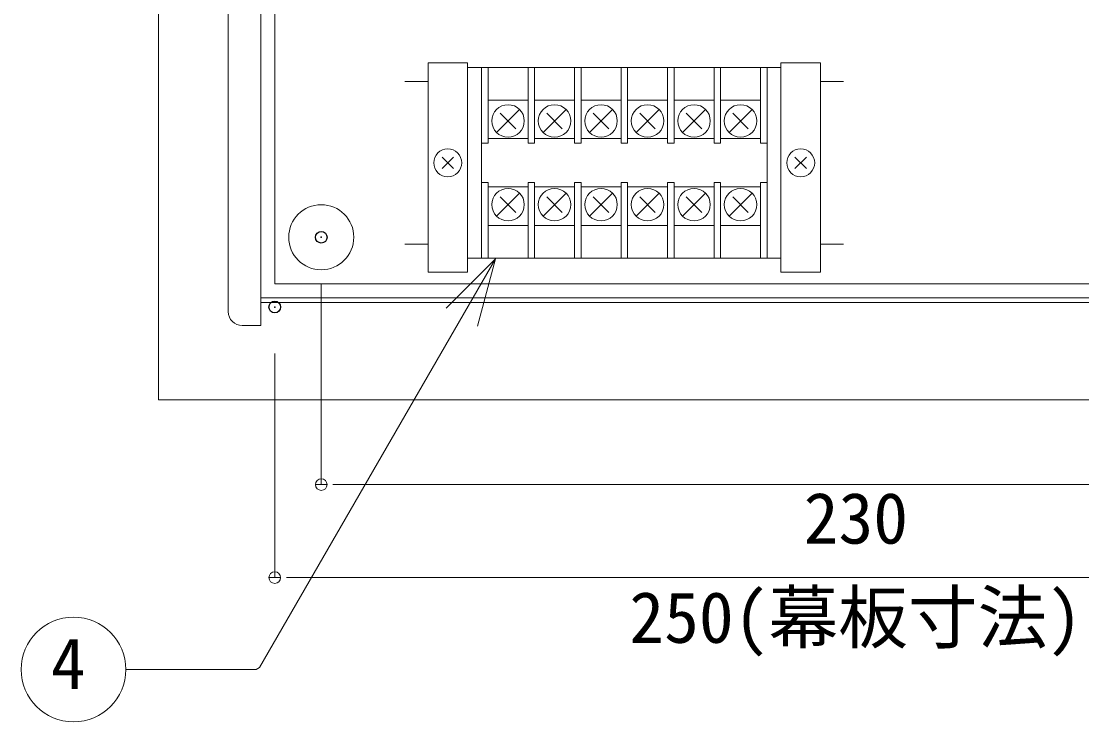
# Model space of a CAD drawing. Units: millimetres, scale not verified. Extents: x -28785 to 23890, y -3354 to 5557.
# Drawn here: x -21769 to -21312.9, y -362.1 to -60.7 of the extents above; entities that cross this region are included whole.
import ezdxf
from ezdxf.enums import TextEntityAlignment as Align

# ---------------------------------------------------------------- set-up
doc = ezdxf.new("R2010")
doc.units = ezdxf.units.MM
doc.header["$LTSCALE"] = 10
doc.header["$PDMODE"] = 32
doc.header["$PDSIZE"] = 5
for name, color, linetype, lineweight in [('1-0', 7, 'Continuous', 18), ('F-2_sunpo', 7, 'Continuous', 18), ('F-9_0', 7, 'Continuous', 20), ('F-B__0-3_MOJI', 7, 'Continuous', 18)]:
    doc.layers.add(name, color=color, linetype=linetype, lineweight=lineweight)
doc.layers.add('F-1_Defpoints', color=7, linetype='Continuous')
doc.styles.add('ＭＳ ゴシック', font='')
doc.styles.get('ＭＳ ゴシック').set_extended_font_data('MS Gothic')

# ---------------------------------------------------------------- blocks, each defined once
blk = doc.blocks.new('_Dot_28')
at = {"layer": 'F-9_0'}
for p, q in [((-0.5, 0), (-1, 0)), ((0.25, 0), (-0.25, 0))]:
    blk.add_line(p, q, dxfattribs=at)
blk.add_circle((0, 0), 0.25, dxfattribs=at)
blk = doc.blocks.new('D17')
at = {"layer": 'F-1_Defpoints'}
blk.add_point((3570.04, 16549.85), dxfattribs=at)
at = {"layer": 'F-2_sunpo', "lineweight": 20}
for p, q in [((3570.04, 16529.85), (3570.04, 16433.45)), ((3580.04, 16433.45), (4060.04, 16433.45))]:
    blk.add_line(p, q, dxfattribs=at)
at = {"layer": 'F-2_sunpo', "xscale": 10, "yscale": 10, "rotation": 180}
blk.add_blockref('_Dot_28', (3570.04, 16433.45), dxfattribs=at)
at = {"layer": 'F-2_sunpo', "style": 'ＭＳ ゴシック'}
blk.add_text('250(幕板寸法)', height=21.99, dxfattribs=at).set_placement((3722.54, 16398.78), align=Align.BOTTOM_LEFT)
blk = doc.blocks.new('D18')
at = {"layer": 'F-1_Defpoints'}
blk.add_point((3590.04, 16579.85), dxfattribs=at)
at = {"layer": 'F-2_sunpo', "lineweight": 20}
for p, q in [((3590.04, 16559.85), (3590.04, 16473.45)), ((3600.04, 16473.45), (4040.04, 16473.45))]:
    blk.add_line(p, q, dxfattribs=at)
at = {"layer": 'F-2_sunpo', "xscale": 10, "yscale": 10, "rotation": 180}
blk.add_blockref('_Dot_28', (3590.04, 16473.45), dxfattribs=at)
at = {"layer": 'F-2_sunpo', "style": 'ＭＳ ゴシック'}
blk.add_text('230', height=21.99, dxfattribs=at).set_placement((3797.54, 16441.45), align=Align.BOTTOM_LEFT)

msp = doc.modelspace()

# ---------------------------------------------------------------- linework, layer by layer
at = {"layer": '1-0'}
for p, q in [((-21709.96, -223.62), (-21709.96, 284.38)), ((-21679.96, 250.38), (-21679.96, -185.62)), ((-21665.96, -179.62), (-21665.96, 242.38)), ((-21659.96, -173.62), (-21659.96, 226.38)), ((-21577.04, -78.59), (-21594.04, -78.59)), ((-21594.04, -168.59), (-21594.04, -78.59)), ((-21577.04, -78.59), (-21577.04, -168.59)), ((-21577.04, -80.59), (-21442.24, -80.59)), ((-21571.04, -162.59), (-21571.04, -80.59)), ((-21568.24, -80.59), (-21568.24, -113.09)), ((-21551.04, -113.09), (-21551.04, -80.59)), ((-21548.24, -80.59), (-21548.24, -113.09)), ((-21531.04, -113.09), (-21531.04, -80.59)), ((-21528.24, -80.59), (-21528.24, -113.09)), ((-21511.04, -113.09), (-21511.04, -80.59)), ((-21508.24, -80.59), (-21508.24, -113.09)), ((-21491.04, -113.09), (-21491.04, -80.59)), ((-21488.24, -80.59), (-21488.24, -113.09)), ((-21471.04, -113.09), (-21471.04, -80.59)), ((-21468.24, -80.59), (-21468.24, -113.09)), ((-21451.04, -113.09), (-21451.04, -80.59)), ((-21448.24, -80.59), (-21448.24, -113.09)), ((-21448.24, -80.59), (-21448.24, -162.59)), ((-21448.24, -80.59), (-21448.24, -162.59)), ((-21442.24, -168.59), (-21442.24, -78.59)), ((-21425.24, -78.59), (-21442.24, -78.59)), ((-21425.24, -168.59), (-21425.24, -78.59)), ((-21604.04, -86.59), (-21594.04, -86.59)), ((-21425.24, -86.59), (-21415.37, -86.59)), ((-21568.24, -94.59), (-21551.04, -94.59)), ((-21548.24, -94.59), (-21531.04, -94.59)), ((-21528.24, -94.59), (-21511.04, -94.59)), ((-21508.24, -94.59), (-21491.04, -94.59)), ((-21488.24, -94.59), (-21471.04, -94.59)), ((-21468.24, -94.59), (-21451.04, -94.59)), ((-21554.69, -98.64), (-21564.59, -108.54)), ((-21562.96, -100.27), (-21556.32, -106.91)), ((-21534.69, -98.64), (-21544.59, -108.54)), ((-21542.96, -100.27), (-21536.32, -106.91)), ((-21514.69, -98.64), (-21524.59, -108.54)), ((-21522.96, -100.27), (-21516.32, -106.91)), ((-21494.69, -98.64), (-21504.59, -108.54)), ((-21502.96, -100.27), (-21496.32, -106.91)), ((-21474.69, -98.64), (-21484.59, -108.54)), ((-21482.96, -100.27), (-21476.32, -106.91)), ((-21454.69, -98.64), (-21464.59, -108.54)), ((-21462.96, -100.27), (-21456.32, -106.91)), ((-21568.24, -113.09), (-21571.04, -113.09)), ((-21551.04, -111.19), (-21568.24, -111.19)), ((-21548.24, -113.09), (-21551.04, -113.09)), ((-21531.04, -111.19), (-21548.24, -111.19)), ((-21528.24, -113.09), (-21531.04, -113.09)), ((-21511.04, -111.19), (-21528.24, -111.19)), ((-21508.24, -113.09), (-21511.04, -113.09)), ((-21491.04, -111.19), (-21508.24, -111.19)), ((-21488.24, -113.09), (-21491.04, -113.09)), ((-21471.04, -111.19), (-21488.24, -111.19)), ((-21468.24, -113.09), (-21471.04, -113.09)), ((-21451.04, -111.19), (-21468.24, -111.19)), ((-21448.24, -113.09), (-21451.04, -113.09)), ((-21588.02, -124.07), (-21583.07, -119.12)), ((-21588.02, -119.12), (-21583.07, -124.07)), ((-21436.22, -124.07), (-21431.27, -119.12)), ((-21436.22, -119.12), (-21431.27, -124.07)), ((-21568.24, -130.09), (-21571.04, -130.09)), ((-21568.24, -130.09), (-21568.24, -162.59)), ((-21568.24, -131.99), (-21551.04, -131.99)), ((-21548.24, -130.09), (-21548.24, -162.59)), ((-21548.24, -131.99), (-21531.04, -131.99)), ((-21528.24, -130.09), (-21528.24, -162.59)), ((-21528.24, -131.99), (-21511.04, -131.99)), ((-21508.24, -130.09), (-21508.24, -162.59)), ((-21508.24, -131.99), (-21491.04, -131.99)), ((-21488.24, -130.09), (-21488.24, -162.59)), ((-21488.24, -131.99), (-21471.04, -131.99)), ((-21468.24, -130.09), (-21468.24, -162.59)), ((-21468.24, -131.99), (-21451.04, -131.99)), ((-21448.24, -130.09), (-21448.24, -162.59)), ((-21554.69, -134.64), (-21564.59, -144.54)), ((-21562.96, -136.27), (-21556.32, -142.91)), ((-21534.69, -134.64), (-21544.59, -144.54)), ((-21542.96, -136.27), (-21536.32, -142.91)), ((-21514.69, -134.64), (-21524.59, -144.54)), ((-21522.96, -136.27), (-21516.32, -142.91)), ((-21494.69, -134.64), (-21504.59, -144.54)), ((-21502.96, -136.27), (-21496.32, -142.91)), ((-21474.69, -134.64), (-21484.59, -144.54)), ((-21482.96, -136.27), (-21476.32, -142.91)), ((-21454.69, -134.64), (-21464.59, -144.54)), ((-21462.96, -136.27), (-21456.32, -142.91)), ((-21568.24, -148.59), (-21551.04, -148.59)), ((-21548.24, -148.59), (-21531.04, -148.59)), ((-21528.24, -148.59), (-21511.04, -148.59)), ((-21508.24, -148.59), (-21491.04, -148.59)), ((-21488.24, -148.59), (-21471.04, -148.59)), ((-21468.24, -148.59), (-21451.04, -148.59)), ((-21594.04, -156.59), (-21604.04, -156.59)), ((-21425.24, -156.59), (-21415.37, -156.59)), ((-21577.04, -162.59), (-21442.24, -162.59)), ((-21594.04, -168.59), (-21577.04, -168.59)), ((-21442.24, -168.59), (-21425.24, -168.59)), ((-21159.96, -173.62), (-21659.96, -173.62)), ((-21665.96, -179.62), (-21665.96, -191.62)), ((-21153.96, -179.62), (-21665.96, -179.62)), ((-21665.96, -181.62), (-21153.96, -181.62)), ((-21673.96, -191.62), (-21665.96, -191.62)), ((-21109.96, -223.62), (-21709.96, -223.62))]:
    msp.add_line(p, q, dxfattribs=at)
for points in [[(-21548.24, -130.09), (-21551.04, -130.09), (-21551.04, -162.59)], [(-21528.24, -130.09), (-21531.04, -130.09), (-21531.04, -162.59)], [(-21508.24, -130.09), (-21511.04, -130.09), (-21511.04, -162.59)], [(-21488.24, -130.09), (-21491.04, -130.09), (-21491.04, -162.59)], [(-21468.24, -130.09), (-21471.04, -130.09), (-21471.04, -162.59)], [(-21448.24, -130.09), (-21451.04, -130.09), (-21451.04, -162.59)]]:
    msp.add_lwpolyline(points, dxfattribs=at)
for centre, radius in [((-21559.64, -103.59), 7), ((-21539.64, -103.59), 7), ((-21519.64, -103.59), 7), ((-21499.64, -103.59), 7), ((-21479.64, -103.59), 7), ((-21459.64, -103.59), 7), ((-21585.54, -121.59), 6), ((-21433.74, -121.59), 6), ((-21559.64, -139.59), 7), ((-21539.64, -139.59), 7), ((-21519.64, -139.59), 7), ((-21499.64, -139.59), 7), ((-21479.64, -139.59), 7), ((-21459.64, -139.59), 7), ((-21639.96, -153.62), 14)]:
    msp.add_circle(centre, radius, dxfattribs=at)
msp.add_arc((-21673.96, -185.62), 6, 180, 270, dxfattribs=at)
at = {"layer": 'F-B__0-3_MOJI'}
for p, q in [((-21565.04, -162.95), (-21666.5, -338.68)), ((-21565.04, -162.95), (-21586.25, -184.17)), ((-21565.04, -162.95), (-21572.8, -191.93)), ((-21668, -339.55), (-21724.01, -339.55)), ((-21668, -339.55), (-21666.5, -338.68))]:
    msp.add_line(p, q, dxfattribs=at)
msp.add_circle((-21746.51, -339.55), 22.5, dxfattribs=at)

# ---------------------------------------------------------------- block references
at = {"layer": 'F-2_sunpo'}
for name in ['D18', 'D17']:
    msp.add_blockref(name, (-25230, -16733.47), dxfattribs=at)

# ---------------------------------------------------------------- texts
at = {"layer": 'F-B__0-3_MOJI', "style": 'ＭＳ ゴシック'}
msp.add_text('4', height=21.99, dxfattribs=at).set_placement((-21756.25, -354.55), align=Align.BOTTOM_LEFT)

doc.saveas('drawing.dxf')
